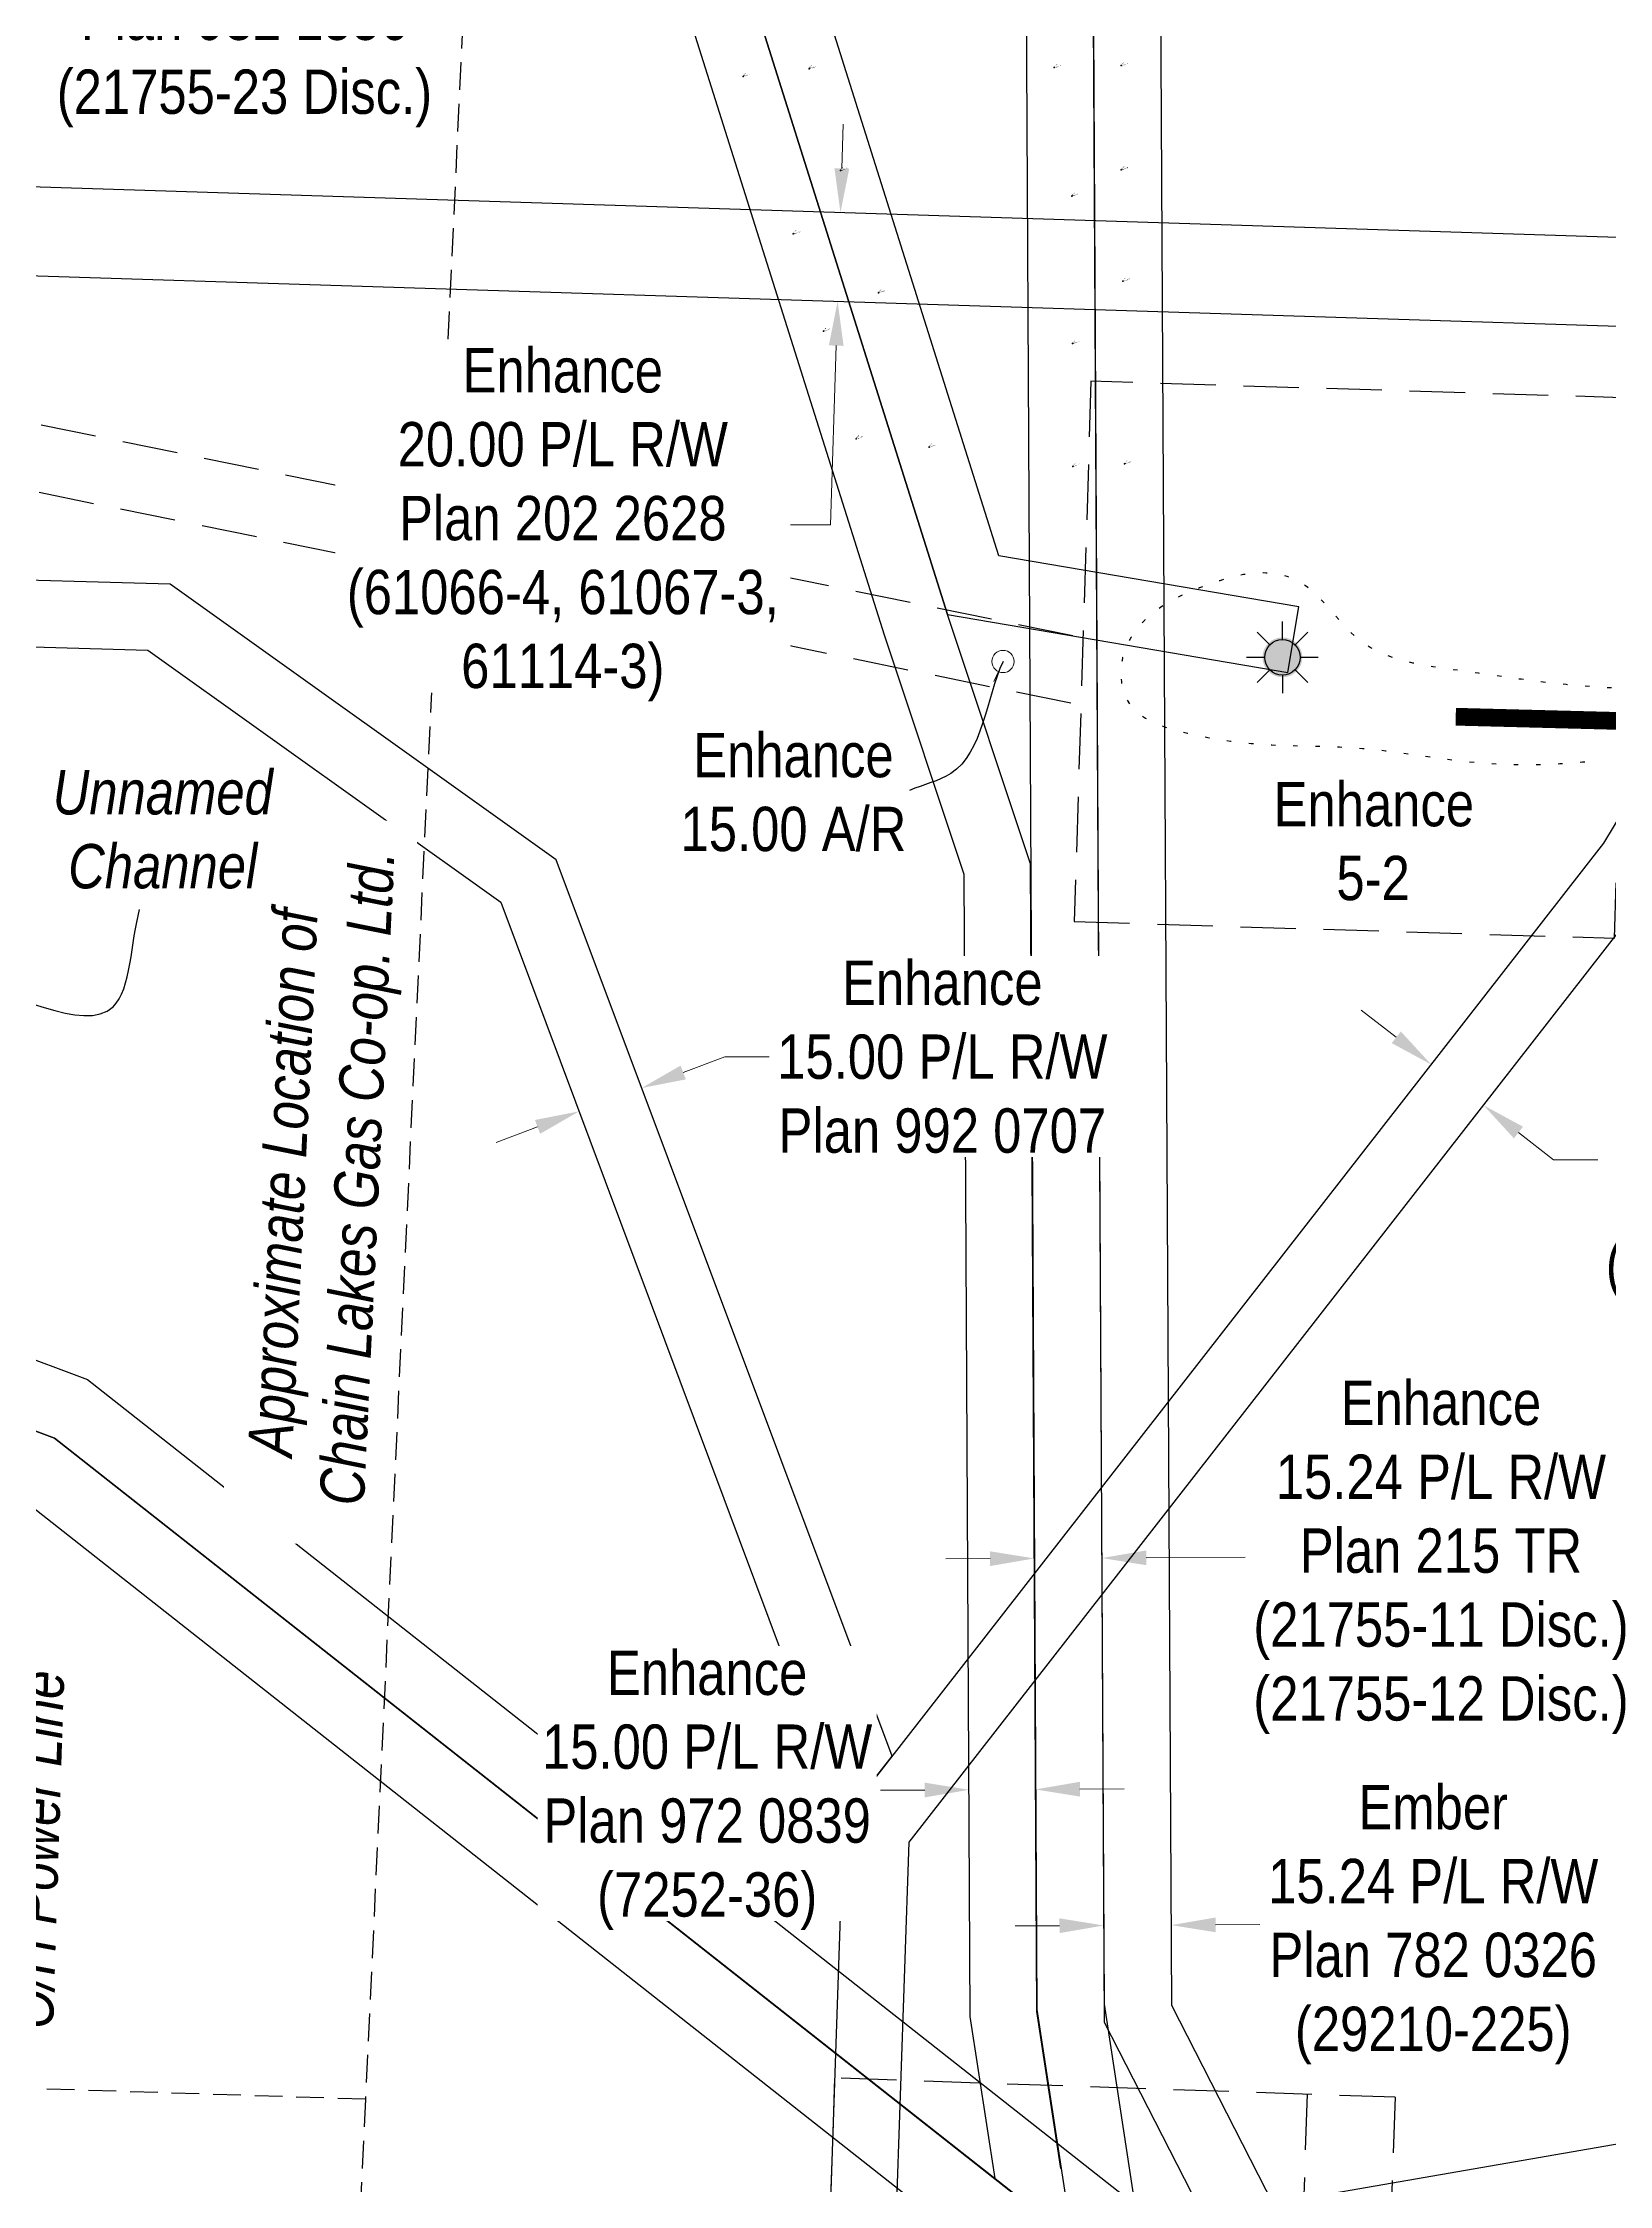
# Model space of a CAD drawing. Extents: x 337432 to 345408, y 5808486 to 5816348.
# Drawn here: x 339282.9 to 339636.2, y 5808977.2 to 5809460.5 of the extents above; entities that cross this region are included whole.
import ezdxf

# ---------------------------------------------------------------- set-up
doc = ezdxf.new("R2010")
doc.units = 0
doc.header["$LTSCALE"] = 5
doc.header["$PDSIZE"] = 0.5
for name, pattern in [('foc-ACCESSROAD', [3.75, 2.5, -1.25]), ('foc-TOPO', [1, 0.2, -0.8]), ('UG_PIPE', [1.875, 1.25, -0.625])]:
    doc.linetypes.add(name, pattern=pattern)
doc.layers.get('Defpoints').update_dxf_attribs({"color": 9})
for name, color, linetype in [('AS-PIPE-UG', 44, 'UG_PIPE'), ('AS-PIPE-UG-T', 44, 'Continuous'), ('AS-POWER-T', 104, 'Continuous'), ('AS-ROADS', 254, 'Continuous'), ('C-AR', 13, 'foc-ACCESSROAD'), ('C-RW', 13, 'Continuous'), ('C-WS', 13, 'foc-ACCESSROAD'), ('C-WS-S', 13, 'Continuous'), ('F-RW', 190, 'Continuous'), ('T-GENERAL', 48, 'foc-TOPO'), ('T-WATER-T', 170, 'Continuous')]:
    doc.layers.add(name, color=color, linetype=linetype)
for name, color, linetype, lineweight in [('C-AR-T', 13, 'Continuous', 9), ('C-RW-T', 13, 'Continuous', 9), ('C-WS-T', 13, 'Continuous', 9), ('F-RW-T', 190, 'Continuous', 9)]:
    doc.layers.add(name, color=color, linetype=linetype, lineweight=lineweight)
for name, color, linetype, plot in [('Z-DESCRIPTION-1409-18', 21, 'Continuous', False), ('Z-ELEVATION-1409-18', 21, 'Continuous', False), ('Z-MSPOINT-1409-18', 21, 'Continuous', False), ('Z-POINTNUMBER-1409-18', 21, 'Continuous', False)]:
    doc.layers.add(name, color=color, linetype=linetype, plot=plot)
doc.styles.add('80CG', font='', dxfattribs={"height": 10})
doc.styles.add('80L', font='', dxfattribs={"height": 10})
doc.styles.add('DESCRIPTION', font='', dxfattribs={"height": 2.5})
doc.styles.add('ELEVATION', font='', dxfattribs={"height": 2.5})
doc.styles.add('POINTNUMBER', font='', dxfattribs={"height": 2.5})
doc.styles.get('80CG').set_extended_font_data('Arial Narrow')
doc.styles.get('80L').set_extended_font_data('Arial Narrow')
doc.styles.get('DESCRIPTION').set_extended_font_data('Arial Narrow')
doc.styles.get('ELEVATION').set_extended_font_data('Arial Narrow')
doc.styles.get('POINTNUMBER').set_extended_font_data('Arial Narrow')
doc.dimstyles.new('Compass 5 000', dxfattribs={"dimscale": 5, "dimtxt": 9, "dimasz": 2, "dimexe": 0.2, "dimexo": 0.0625, "dimgap": 0.5, "dimtad": 0, "dimtih": 1, "dimtoh": 1, "dimzin": 0, "dimdsep": 46, "dimtxsty": '80CG', "dimcen": 0.1, "dimse1": 1, "dimse2": 1, "dimclrd": 256, "dimclrt": 256, "dimaunit": 1, "dimadec": 4, "dimazin": 0, "dimtfac": 0.06, "dimtofl": 0, "dimtmove": 0, "dimatfit": 1, "dimfxl": 0.2, "dimtolj": 1, "dimtzin": 0, "dimlwd": -1, "dimarcsym": 0})

# ---------------------------------------------------------------- blocks, each defined once
blk = doc.blocks.new('*D99')
at = {"layer": 'C-RW-T', "transparency": 16777216}
for p, q in [((339496.55, 5809118.53), (339486.55, 5809118.47)), ((339531.77, 5809118.72), (339554.1, 5809118.84))]:
    blk.add_line(p, q, dxfattribs=at)
for points in [[(339496.54, 5809120.19), (339496.56, 5809116.86), (339506.55, 5809118.58)], [(339531.76, 5809120.38), (339531.78, 5809117.05), (339521.77, 5809118.66)]]:
    blk.add_solid(points, dxfattribs=at)
at = {"layer": 'Defpoints', "color": 0, "transparency": 16777216}
for p in [(339504.76, 5809446.98), (339519.99, 5809447.06), (339521.77, 5809118.66)]:
    blk.add_point(p, dxfattribs=at)
at = {"layer": 'C-RW-T', "transparency": 16777216, "insert": (339598.25, 5809118.84), "char_height": 10, "attachment_point": 5, "style": '80CG'}
blk.add_mtext('\\A1;Enhance\\P15.24 P/L R/W\\PPlan 215 TR\\P(21755-11 Disc.)\\P(21755-12 Disc.)', dxfattribs=at)
blk = doc.blocks.new('*D102')
at = {"layer": 'C-RW-T', "transparency": 16777216}
for p, q in [((339588.17, 5809236.14), (339580.28, 5809242.29)), ((339615.73, 5809214.66), (339623.62, 5809208.51)), ((339623.62, 5809208.51), (339633.62, 5809208.51))]:
    blk.add_line(p, q, dxfattribs=at)
for points in [[(339589.2, 5809237.45), (339587.15, 5809234.82), (339596.06, 5809229.99)], [(339616.76, 5809215.97), (339614.71, 5809213.34), (339607.85, 5809220.81)]]:
    blk.add_solid(points, dxfattribs=at)
at = {"layer": 'Defpoints', "color": 0, "transparency": 16777216}
for p in [(339607.85, 5809220.81), (339569.52, 5809195.94), (339581.31, 5809186.75)]:
    blk.add_point(p, dxfattribs=at)
at = {"layer": 'C-RW-T', "transparency": 16777216, "insert": (339677.77, 5809208.51), "char_height": 10, "attachment_point": 5, "style": '80CG'}
blk.add_mtext('\\A1;Enhance\\P15.00 P/L R/W\\PPlan 992 0729\\P(53919-11 Disc.)', dxfattribs=at)
blk = doc.blocks.new('*D105')
at = {"layer": 'C-RW-T', "transparency": 16777216}
for p, q in [((339498.64, 5809622.55), (339512.53, 5809640.09)), ((339512.53, 5809640.09), (339522.53, 5809640.09)), ((339476.91, 5809595.12), (339470.7, 5809587.28))]:
    blk.add_line(p, q, dxfattribs=at)
for points in [[(339497.33, 5809623.59), (339499.95, 5809621.52), (339492.43, 5809614.71)], [(339475.6, 5809596.15), (339478.22, 5809594.08), (339483.12, 5809602.95)]]:
    blk.add_solid(points, dxfattribs=at)
at = {"layer": 'Defpoints', "color": 0, "transparency": 16777216}
for p in [(339483.12, 5809602.95), (339789.51, 5809379.42), (339780.2, 5809367.66)]:
    blk.add_point(p, dxfattribs=at)
at = {"layer": 'C-RW-T', "transparency": 16777216, "insert": (339566.68, 5809640.09), "char_height": 10, "attachment_point": 5, "style": '80CG', "bg_fill": 3, "box_fill_scale": 1.1, "bg_fill_color": 256, "bg_fill_true_color": 13158600, "bg_fill_transparency": 0}
blk.add_mtext('\\A1;Enhance\\P15.00 P/L R/W\\PPlan 852 1095\\P(21755-13 Disc.)\\P(21755-14 Disc.)', dxfattribs=at)
blk = doc.blocks.new('*D128')
at = {"layer": 'C-RW-T', "transparency": 16777216}
for p, q in [((339481.82, 5809066.34), (339471.82, 5809066.28)), ((339516.81, 5809066.52), (339526.81, 5809066.58))]:
    blk.add_line(p, q, dxfattribs=at)
for points in [[(339481.81, 5809068), (339481.82, 5809064.67), (339491.82, 5809066.39)], [(339516.81, 5809068.19), (339516.82, 5809064.86), (339506.81, 5809066.47)]]:
    blk.add_solid(points, dxfattribs=at)
at = {"layer": 'Defpoints', "color": 0, "transparency": 16777216}
for p in [(339491.02, 5809214.09), (339506.02, 5809214.17), (339491.82, 5809066.39)]:
    blk.add_point(p, dxfattribs=at)
at = {"layer": 'C-RW-T', "transparency": 16777216, "insert": (339432.73, 5809066.28), "char_height": 10, "attachment_point": 5, "style": '80CG', "bg_fill": 3, "box_fill_scale": 1.1, "bg_fill_color": 256, "bg_fill_true_color": 13158600, "bg_fill_transparency": 0}
blk.add_mtext('\\A1;Enhance\\P15.00 P/L R/W\\PPlan 972 0839\\P(7252-36)', dxfattribs=at)
blk = doc.blocks.new('*D133')
at = {"layer": 'C-RW-T', "transparency": 16777216}
for p, q in [((339427.32, 5809228.2), (339436.69, 5809231.7)), ((339436.69, 5809231.7), (339446.69, 5809231.7)), ((339394.48, 5809215.93), (339385.11, 5809212.43))]:
    blk.add_line(p, q, dxfattribs=at)
for points in [[(339426.74, 5809229.76), (339427.91, 5809226.64), (339417.96, 5809224.7)], [(339393.89, 5809217.49), (339395.06, 5809214.37), (339403.84, 5809219.43)]]:
    blk.add_solid(points, dxfattribs=at)
at = {"layer": 'Defpoints', "color": 0, "transparency": 16777216}
for p in [(339403.84, 5809219.43), (339425.57, 5809204.34), (339411.45, 5809199.07)]:
    blk.add_point(p, dxfattribs=at)
at = {"layer": 'C-RW-T', "transparency": 16777216, "insert": (339485.78, 5809231.7), "char_height": 10, "attachment_point": 5, "style": '80CG', "bg_fill": 3, "box_fill_scale": 1.1, "bg_fill_color": 256, "bg_fill_true_color": 13158600, "bg_fill_transparency": 0}
blk.add_mtext('\\A1;Enhance\\P15.00 P/L R/W\\PPlan 992 0707', dxfattribs=at)
blk = doc.blocks.new('*D140')
at = {"layer": 'C-RW-T', "transparency": 16777216}
for p, q in [((339463.12, 5809432.14), (339463.44, 5809442.14)), ((339461.84, 5809392.17), (339460.55, 5809351.75)), ((339460.55, 5809351.75), (339450.55, 5809351.75))]:
    blk.add_line(p, q, dxfattribs=at)
for points in [[(339461.45, 5809432.2), (339464.78, 5809432.09), (339462.8, 5809422.15)], [(339460.18, 5809392.22), (339463.51, 5809392.11), (339462.16, 5809402.16)]]:
    blk.add_solid(points, dxfattribs=at)
at = {"layer": 'Defpoints', "color": 0, "transparency": 16777216}
for p in [(339414.32, 5809423.7), (339413.68, 5809403.71), (339462.16, 5809402.16)]:
    blk.add_point(p, dxfattribs=at)
at = {"layer": 'C-RW-T', "transparency": 16777216, "insert": (339400.17, 5809351.75), "char_height": 10, "attachment_point": 5, "style": '80CG', "bg_fill": 3, "box_fill_scale": 1.1, "bg_fill_color": 256, "bg_fill_true_color": 13158600, "bg_fill_transparency": 0}
blk.add_mtext('\\A1;Enhance\\P20.00 P/L R/W\\PPlan 202 2628\\P(61066-4, 61067-3, \\P61114-3)', dxfattribs=at)
blk = doc.blocks.new('*D142')
at = {"layer": 'C-RW-T', "transparency": 16777216}
for p, q in [((339460.79, 5809497.64), (339470.32, 5809500.64)), ((339427.41, 5809487.11), (339382.51, 5809472.95)), ((339382.51, 5809472.95), (339372.51, 5809472.95))]:
    blk.add_line(p, q, dxfattribs=at)
for points in [[(339460.29, 5809499.22), (339461.29, 5809496.05), (339451.25, 5809494.63)], [(339426.91, 5809488.7), (339427.91, 5809485.52), (339436.94, 5809490.12)]]:
    blk.add_solid(points, dxfattribs=at)
at = {"layer": 'Defpoints', "color": 0, "transparency": 16777216}
for p in [(339436.94, 5809490.12), (339455.1, 5809482.4), (339440.8, 5809477.89)]:
    blk.add_point(p, dxfattribs=at)
at = {"layer": 'C-RW-T', "transparency": 16777216, "insert": (339328.36, 5809472.95), "char_height": 10, "attachment_point": 5, "style": '80CG'}
blk.add_mtext('\\A1;Enhance\\P15.00 P/L R/W\\PPlan 932 1556\\P(21755-23 Disc.)', dxfattribs=at)
blk = doc.blocks.new('*D217')
at = {"layer": 'Defpoints', "color": 0, "transparency": 16777216}
for p in [(339522.19, 5809039.53), (339537.4, 5809039.61), (339537.42, 5809035.86)]:
    blk.add_point(p, dxfattribs=at)
at = {"layer": 'F-RW-T', "transparency": 16777216}
for p, q in [((339512.21, 5809035.72), (339502.21, 5809035.67)), ((339547.42, 5809035.91), (339557.42, 5809035.97))]:
    blk.add_line(p, q, dxfattribs=at)
for points in [[(339512.2, 5809037.39), (339512.22, 5809034.06), (339522.21, 5809035.78)], [(339547.41, 5809037.58), (339547.43, 5809034.25), (339537.42, 5809035.86)]]:
    blk.add_solid(points, dxfattribs=at)
at = {"layer": 'F-RW-T', "transparency": 16777216, "insert": (339596.51, 5809035.97), "char_height": 10, "attachment_point": 5, "style": '80CG'}
blk.add_mtext('\\A1;Ember\\P15.24 P/L R/W\\PPlan 782 0326\\P(29210-225)', dxfattribs=at)
blk = doc.blocks.new('GAS')
h = blk.add_hatch(color=255)
h.dxf.hatch_style = 1
edge = h.paths.add_edge_path()
edge.add_arc((0, 0), 0.9, 0, 360)
for p, q in [((-0.571, 0.571), (-1.142, 1.142)), ((0, 0.808), (0, 1.616)), ((0.571, 0.571), (1.142, 1.142)), ((-0.808, 0), (-1.616, 0)), ((1.616, 0), (0.808, 0)), ((-0.571, -0.571), (-1.142, -1.142)), ((0, -0.808), (0, -1.616)), ((1.142, -1.142), (0.571, -0.571))]:
    blk.add_line(p, q)
blk.add_circle((0, 0), 0.8)

msp = doc.modelspace()

# ---------------------------------------------------------------- linework, layer by layer
at = {"layer": 'AS-PIPE-UG'}
msp.add_line((339355.656, 5808996.587), (339351.001, 5808897.194), dxfattribs=at)
at = {"layer": 'AS-PIPE-UG', "flags": 128}
for points in [[(339532.042, 5809964.447), (339435.83, 5809871.82), (339415.313, 5809849.071), (339402.526, 5809829.649), (339396.243, 5809806.483), (339392.502, 5809783.244), (339355.656, 5808996.587)], [(339355.656, 5808996.587), (339225.631, 5809000.751), (339192.803, 5809009.808), (339159.927, 5809010.861), (339159.666, 5809002.865)]]:
    msp.add_lwpolyline(points, dxfattribs=at)
at = {"layer": 'AS-ROADS', "const_width": 3.999, "flags": 128}
msp.add_lwpolyline([(340067.279, 5808863.77), (340057.819, 5808879.797), (340051.412, 5808886.032), (340048.04, 5808894.457), (340047.871, 5808912.318), (340062.065, 5809275.287), (340061.144, 5809282.905), (340058.384, 5809288.028), (340051.812, 5809292.625), (340041.823, 5809296.697), (340029.073, 5809298.011), (339891.263, 5809300.962), (339601.584, 5809308.452)], dxfattribs=at)
at = {"layer": 'C-AR', "flags": 128}
for points in [[(339264.169, 5809378.052), (339517.516, 5809326.295)], [(339263.689, 5809362.84), (339517.046, 5809311.081)]]:
    msp.add_lwpolyline(points, dxfattribs=at)
at = {"layer": 'C-RW', "flags": 128}
for points in [[(339895.665, 5809977.319), (339808.037, 5809613.533), (339789.459, 5809535.812), (339634.885, 5809279.908), (339463.457, 5809059.92), (339460.223, 5808964.932), (339475.173, 5808939.791), (339488.066, 5808947.457), (339475.364, 5808968.817), (339478.283, 5809054.541), (339647.265, 5809271.39), (339803.5, 5809530.045), (339824.314, 5809616.607), (339910.524, 5809974.946)], [(339537.348, 5808919.958), (339522.329, 5809018.041), (339519.52, 5809534.084), (339515.018, 5809612.43), (339487.672, 5809677.629), (339460.699, 5809678.408), (339483.571, 5809703.903), (339513.226, 5809713.809), (339835.429, 5809727.32), (339851.055, 5809727.99), (339860.843, 5809728.308), (340185.658, 5809748.915)], [(339839.141, 5809742.726), (339510.424, 5809728.952), (339474.942, 5809717.107), (339447.904, 5809686.981), (339446.931, 5809678.819), (339269.561, 5809549.611), (339268.979, 5809530.349), (339451.691, 5809663.435), (339477.397, 5809662.666), (339499.912, 5809609.037), (339504.354, 5809527.069), (339507.108, 5809016.843), (339519.972, 5808932.847)], [(339497.694, 5808978.714), (339492.09, 5809015.221), (339490.703, 5809272.893), (339472.706, 5809326.832), (339411.291, 5809521.497), (339408.136, 5809605.947), (339410.985, 5809630.031), (339413.891, 5809654.824), (339417.173, 5809682.355), (339432.061, 5809680.593)], [(339512.521, 5808980.99), (339507.084, 5809016.405), (339505.691, 5809275.27), (339486.959, 5809331.502), (339426.203, 5809524.11), (339423.168, 5809605.351), (339424.337, 5809615.244), (339424.488, 5809616.524)], [(339530.72, 5808952.604), (339642.545, 5808972.036), (340170.157, 5809143.271), (340541.101, 5809339.643), (340747.523, 5809428.33), (340883.984, 5809423.556), (340884.512, 5809438.55), (340744.694, 5809443.45), (340534.627, 5809353.189), (340164.291, 5809157.137), (339638.927, 5808986.633), (339514.947, 5808965.088)], [(339262.395, 5809324.729), (339306.592, 5809323.435), (339386.211, 5809266.606), (339463.457, 5809059.92), (339474.427, 5809074.003), (339398.648, 5809276.146), (339311.589, 5809338.38), (339262.871, 5809339.709)], [(339256.56, 5809140.284), (339277.95, 5809132.265), (339550.74, 5808917.439), (340056.059, 5808863.953), (340261.111, 5808841.768), (340262.723, 5808856.922), (340057.664, 5808879.108), (339556.716, 5808932.131), (339285.518, 5809145.703), (339257.17, 5809156.301)]]:
    msp.add_lwpolyline(points, dxfattribs=at)
for points in [[(339441.06, 5809629.084), (339444.523, 5809658.229), (339446.931, 5809678.819), (339432.061, 5809680.593), (339427.976, 5809646.178), (339425.318, 5809625.273), (339424.488, 5809616.524), (339424.337, 5809615.244), (339423.168, 5809605.351), (339426.229, 5809524.098), (339486.959, 5809331.502), (339563.687, 5809318.449), (339566.203, 5809333.236), (339498.509, 5809344.752), (339441.142, 5809526.685), (339438.188, 5809604.757)], [(339265.734, 5809428.442), (339265.104, 5809408.451), (339661.919, 5809395.784), (339809.681, 5809438.729), (339929.598, 5809434.924), (340265.714, 5809135.068), (340265.047, 5809081.91), (340263.19, 5808925.005), (340321.426, 5808865.351), (340320.466, 5808833.348), (340314.648, 5808706.26), (340334.637, 5808705.666), (340340.448, 5808832.591), (340341.668, 5808873.242), (340283.284, 5808933.047), (340285.048, 5809081.863), (340284.611, 5809145.005), (339937.49, 5809454.679), (339807.146, 5809458.815), (339659.417, 5809415.867)]]:
    msp.add_lwpolyline(points, close=True, dxfattribs=at)
at = {"layer": 'C-WS'}
msp.add_line((339587.888, 5808997.016), (339461.473, 5809001.351), dxfattribs=at)
msp.add_lwpolyline([(339515.537, 5809262.251), (339637.399, 5809258.484), (339641.165, 5809380.346), (339519.304, 5809384.113)], close=True, dxfattribs=at)
at = {"layer": 'C-WS', "flags": 128}
for points in [[(339461.473, 5809001.351), (339457.816, 5808894.746)], [(339587.888, 5808997.016), (339584.232, 5808890.41)]]:
    msp.add_lwpolyline(points, dxfattribs=at)
at = {"layer": 'C-WS'}
msp.add_lwpolyline([(339568.078, 5808997.695), (339564.422, 5808891.09)], dxfattribs=at)
at = {"layer": 'F-RW', "flags": 128}
for points in [[(339571.916, 5808724.186), (339581.918, 5808930.889), (339537.521, 5809017.696), (339534.774, 5809525.681), (339530.085, 5809615.922), (339497.931, 5809692.567), (339474.032, 5809693.258), (339460.699, 5809678.408), (339487.672, 5809677.629), (339515.018, 5809612.43), (339519.52, 5809534.084), (339522.301, 5809013.986), (339566.5, 5808927.567), (339556.694, 5808724.923)], [(339257.549, 5809172.178), (339292.953, 5809158.907), (339562.598, 5808946.57), (339597.519, 5808942.809), (339586.898, 5808723.461)], [(339257.17, 5809156.301), (339285.505, 5809145.679), (339556.706, 5808932.118), (339581.853, 5808929.409), (339571.916, 5808724.186)]]:
    msp.add_lwpolyline(points, dxfattribs=at)
at = {"layer": 'T-GENERAL'}
msp.add_spline([(339656.737, 5809314.251), (339624.538, 5809315.893), (339602.524, 5809318.848), (339579.854, 5809325.742), (339565.068, 5809339.53), (339556.526, 5809340.844), (339545.683, 5809338.217), (339531.883, 5809330.666), (339526.626, 5809322.459), (339527.612, 5809311.953), (339541.083, 5809304.731), (339560.14, 5809302.104), (339578.868, 5809301.448), (339606.139, 5809298.165), (339624.538, 5809297.836), (339632.752, 5809298.493)], degree=3, dxfattribs=at)
at = {"layer": 'Z-MSPOINT-1409-18'}
for p in [(339440.838, 5809452.909, 862.949), (339455.705, 5809454.632, 862.925), (339511.022, 5809454.886, 864.424), (339526.137, 5809455.324, 865.316), (339462.821, 5809431.694, 862.803), (339526.151, 5809431.844, 864.483), (339514.963, 5809425.916, 864.039), (339452.16, 5809417.367, 861.847), (339471.345, 5809404.088, 861.749), (339526.485, 5809406.708, 863.871), (339458.958, 5809395.411, 861.324), (339515.149, 5809392.661, 862.869), (339466.35, 5809371.116, 861.467), (339482.784, 5809369.281, 861.547), (339515.223, 5809364.922, 862.551), (339526.857, 5809365.487, 862.907)]:
    msp.add_point(p, dxfattribs=at)

# ---------------------------------------------------------------- block references
at = {"layer": 'C-WS-S', "color": 2, "xscale": 4.998915000000008, "yscale": 4.998915000000008, "zscale": 4.998915000000008}
msp.add_blockref('GAS', (339562.488, 5809321.85), dxfattribs=at)

# ---------------------------------------------------------------- texts
at = {"layer": 'AS-POWER-T', "insert": (339258.498, 5809012.616), "char_height": 10, "attachment_point": 1, "rotation": 88.19231, "style": '80L'}
msp.add_mtext_dynamic_manual_height_columns('\\pi7.97067;{\\fArial Narrow|b0|i1|c0|p34;Fortis 3-Wire\\P\\pi0.56616;O/H Power Line}', width=80.65484, gutter_width=49.989, heights=[0], dxfattribs=at)
msp.add_mtext_dynamic_manual_height_columns('\\pi7.97067;{\\fArial Narrow|b0|i1|c0|p34;Fortis 3-Wire\\P\\pi0.56616;O/H Power Line}', width=80.65484, gutter_width=49.989, heights=[0], dxfattribs=at)
at = {"layer": 'C-AR-T', "insert": (339452.196, 5809291.398), "char_height": 9.99775, "attachment_point": 5, "style": '80CG'}
msp.add_mtext('\\A1;Enhance\\P15.00 A/R', dxfattribs=at)
at = {"layer": 'C-WS-T', "insert": (339553.972, 5809293.739), "char_height": 9.99783, "attachment_point": 1, "style": '80L'}
msp.add_mtext_dynamic_manual_height_columns('\\pi6.5388;Enhance\\P\\pi20.70012;5-2', width=56.88802, gutter_width=49.989, heights=[0], dxfattribs=at)
at = {"layer": 'Z-DESCRIPTION-1409-18', "style": 'DESCRIPTION'}
for s, p in [('PIPE-UG22', (339441.108, 5809452.777)), ('PIPE-UG21', (339455.971, 5809454.499)), ('PIPE-UG20', (339511.276, 5809454.753)), ('PIPE-UG19', (339526.387, 5809455.191)), ('PIPE-UG19', (339526.401, 5809431.717)), ('PIPE-UG21', (339463.086, 5809431.567)), ('PIPE-UG20', (339515.216, 5809425.79)), ('PIPE-UG22', (339452.427, 5809417.243)), ('PIPE-UG21', (339471.608, 5809403.967)), ('PIPE-UG19', (339526.735, 5809406.586)), ('PIPE-UG22', (339459.224, 5809395.292)), ('PIPE-UG20', (339515.402, 5809392.542)), ('PIPE-UG22', (339466.614, 5809371.002)), ('PIPE-UG21', (339483.044, 5809369.168)), ('PIPE-UG20', (339515.476, 5809364.81)), ('PIPE-UG19', (339527.107, 5809365.374))]:
    msp.add_text(s, height=0.2, rotation=24, dxfattribs=at).set_placement(p)
at = {"layer": 'Z-ELEVATION-1409-18', "style": 'ELEVATION'}
for s, p in [('862.561', (339440.838, 5809452.909)), ('862.537', (339455.705, 5809454.632)), ('864.035', (339511.022, 5809454.886)), ('864.927', (339526.137, 5809455.324)), ('862.415', (339462.821, 5809431.694)), ('864.094', (339526.151, 5809431.844)), ('863.650', (339514.963, 5809425.916)), ('861.459', (339452.16, 5809417.367)), ('861.361', (339471.345, 5809404.088)), ('863.482', (339526.485, 5809406.708)), ('860.936', (339458.958, 5809395.411)), ('862.481', (339515.149, 5809392.661)), ('861.079', (339466.35, 5809371.116)), ('861.159', (339482.784, 5809369.281)), ('862.163', (339515.223, 5809364.922)), ('862.519', (339526.857, 5809365.487))]:
    msp.add_text(s, height=0.2, rotation=44.99999, dxfattribs=at).set_placement(p)
at = {"layer": 'Z-POINTNUMBER-1409-18', "style": 'POINTNUMBER'}
for s, p in [('557', (339440.838, 5809452.909)), ('550', (339455.705, 5809454.632)), ('549', (339511.022, 5809454.886)), ('542', (339526.137, 5809455.324)), ('551', (339462.821, 5809431.694)), ('543', (339526.151, 5809431.844)), ('548', (339514.963, 5809425.916)), ('556', (339452.16, 5809417.367)), ('552', (339471.345, 5809404.088)), ('544', (339526.485, 5809406.708)), ('555', (339458.958, 5809395.411)), ('547', (339515.149, 5809392.661)), ('554', (339466.35, 5809371.116)), ('553', (339482.784, 5809369.281)), ('546', (339515.223, 5809364.922)), ('545', (339526.857, 5809365.487))]:
    msp.add_text(s, height=0.2, dxfattribs=at).set_placement(p)

# ---------------------------------------------------------------- dimensions: what is measured, and where the dimension line sits
at = {"layer": 'C-RW-T'}
for base, p1, p2, angle, text, picture, middle in [((339521.773, 5809118.663), (339504.759, 5809446.977), (339519.985, 5809447.059), 0.3119, 'Enhance\\P15.24 P/L R/W\\PPlan 215 TR\\P(21755-11 Disc.)\\P(21755-12 Disc.)', '*D99', (339598.247, 5809118.839)), ((339607.846, 5809220.806), (339569.521, 5809195.937), (339581.309, 5809186.751), 322.07212, 'Enhance\\P15.00 P/L R/W\\PPlan 992 0729\\P(53919-11 Disc.)', '*D102', (339677.77, 5809208.513))]:
    dim = msp.add_linear_dim(base=base, p1=p1, p2=p2, angle=angle, text=text, dimstyle='Compass 5 000', override={"dimtxt": 10, "dimtfill": 0}, dxfattribs=at)
    dim.commit()
    dim.dimension.update_dxf_attribs({"geometry": picture, "text_midpoint": middle, "dimtype": 161})

# ---------------------------------------------------------------- leaders
at = {"layer": 'C-AR-T', "path_type": 1}
msp.add_leader([(339499.481, 5809320.915), (339487.688, 5809295.658), (339478.403, 5809291.847)], dimstyle='Compass 5 000', override={"dimasz": 1, "dimgap": 0.5, "dimtad": 0, "dimldrblk": 'DotBlank'}, dxfattribs=at)
at = {"layer": 'T-WATER-T', "path_type": 1}
msp.add_leader([(339263.72, 5809248.736), (339298.722, 5809243.006), (339304.717, 5809264.977)], dimstyle='Compass 5 000', override={"dimgap": 0.5, "dimtad": 0}, dxfattribs=at)

# ---------------------------------------------------------------- next in the draw order: texts
at = {"layer": 'AS-PIPE-UG-T', "insert": (339328.439, 5809127.473), "char_height": 10, "attachment_point": 1, "rotation": 87.31831, "style": '80L', "bg_fill": 2}
msp.add_mtext_dynamic_manual_height_columns('\\pi14.41915;{\\fArial Narrow|b0|i1|c0|p34;Approximate Location of\\P\\pi4.15312;Chain Lakes Gas Co-op. Ltd.}', width=153.87922, gutter_width=49.989, heights=[0], dxfattribs=at)

# ---------------------------------------------------------------- next in the draw order: dimensions: what is measured, and where the dimension line sits
at = {"layer": 'C-RW-T'}
for base, p1, p2, angle, text, picture, middle in [((339483.12, 5809602.954), (339789.513, 5809379.42), (339780.2, 5809367.662), 231.6202, 'Enhance\\P15.00 P/L R/W\\PPlan 852 1095\\P(21755-13 Disc.)\\P(21755-14 Disc.)', '*D105', (339566.676, 5809640.086)), ((339491.815, 5809066.39), (339506.02, 5809214.167), (339491.02, 5809214.086), 180.30841, 'Enhance\\P15.00 P/L R/W\\PPlan 972 0839\\P(7252-36)', '*D128', (339432.729, 5809066.282))]:
    dim = msp.add_linear_dim(base=base, p1=p1, p2=p2, angle=angle, text=text, dimstyle='Compass 5 000', override={"dimtxt": 10, "dimtfill": 1}, dxfattribs=at)
    dim.commit()
    dim.dimension.update_dxf_attribs({"geometry": picture, "text_midpoint": middle, "dimtype": 161})

# ---------------------------------------------------------------- next in the draw order: texts
at = {"layer": 'T-WATER-T', "insert": (339284.496, 5809296.41), "char_height": 10, "attachment_point": 1, "style": '80L'}
msp.add_mtext_dynamic_manual_height_columns('\\pi0.60027;{\\fArial Narrow|b0|i1|c0|p34;Unnamed \\P\\pi4.09959;Channel}', width=50.31378, gutter_width=49.989, heights=[0], dxfattribs=at)

# ---------------------------------------------------------------- next in the draw order: dimensions: what is measured, and where the dimension line sits
at = {"layer": 'C-RW-T'}
dim = msp.add_linear_dim(base=(339403.843, 5809219.428), p1=(339425.566, 5809204.343), p2=(339411.453, 5809199.068), angle=200.49253, text='Enhance\\P15.00 P/L R/W\\PPlan 992 0707', dimstyle='Compass 5 000', override={"dimtxt": 10, "dimtfill": 1}, dxfattribs=at)
dim.commit()
dim.dimension.update_dxf_attribs({"geometry": '*D133', "text_midpoint": (339485.777, 5809231.704), "dimtype": 161})
at = {"layer": 'F-RW-T'}
dim = msp.add_aligned_dim(p1=(339522.186, 5809039.53), p2=(339537.403, 5809039.613), distance=-3.752, text='Ember\\P15.24 P/L R/W\\PPlan 782 0326\\P(29210-225)', dimstyle='Compass 5 000', override={"dimtxt": 10}, dxfattribs=at)
dim.commit()
dim.dimension.update_dxf_attribs({"geometry": '*D217', "text_midpoint": (339596.509, 5809035.969)})

# ---------------------------------------------------------------- next in the draw order: dimensions: what is measured, and where the dimension line sits
at = {"layer": 'C-RW-T', "color": 5}
dim = msp.add_linear_dim(base=(339462.16, 5809402.161), p1=(339414.317, 5809423.696), p2=(339413.679, 5809403.709), angle=268.17162, text='Enhance\\P20.00 P/L R/W\\PPlan 202 2628\\P(61066-4, 61067-3, \\P61114-3)', dimstyle='Compass 5 000', override={"dimtxt": 10, "dimtfill": 1}, dxfattribs=at)
dim.commit()
dim.dimension.update_dxf_attribs({"geometry": '*D140', "text_midpoint": (339400.173, 5809351.751), "dimtype": 161})

# ---------------------------------------------------------------- next in the draw order: dimensions: what is measured, and where the dimension line sits
at = {"layer": 'C-RW-T'}
dim = msp.add_linear_dim(base=(339436.944, 5809490.117), p1=(339455.105, 5809482.402), p2=(339440.799, 5809477.891), angle=197.50128, text='Enhance\\P15.00 P/L R/W\\PPlan 932 1556\\P(21755-23 Disc.)', dimstyle='Compass 5 000', override={"dimtxt": 10, "dimtfill": 0}, dxfattribs=at)
dim.commit()
dim.dimension.update_dxf_attribs({"geometry": '*D142', "text_midpoint": (339328.362, 5809472.953), "dimtype": 161})

doc.saveas('drawing.dxf')
